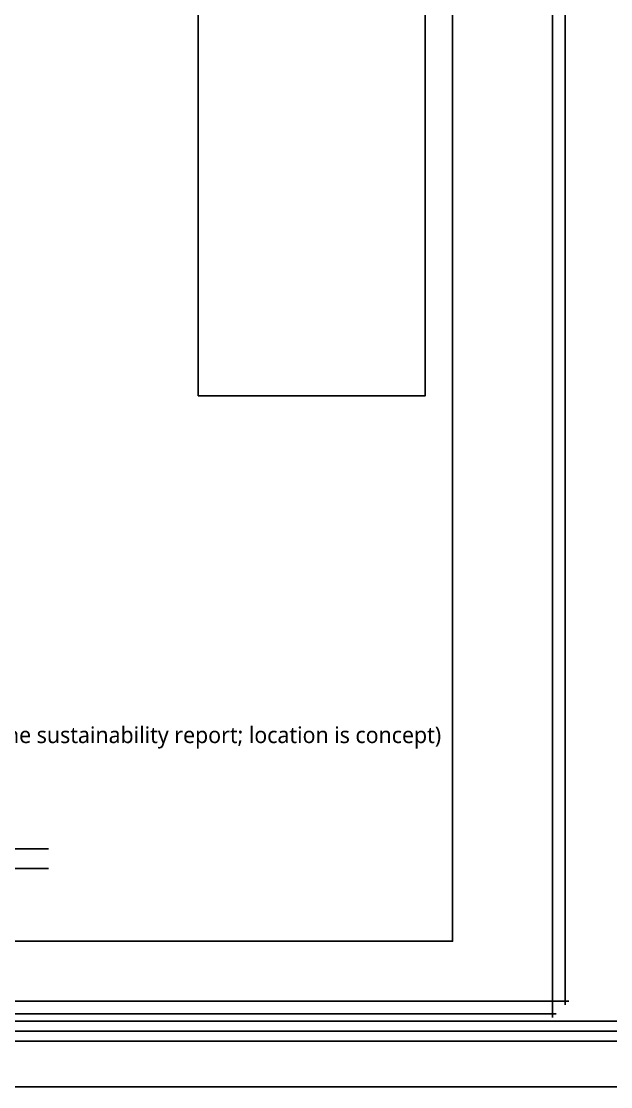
# Model space of a CAD drawing. Header units: metres. Extents: x -1640 to 1560, y -268 to 2338.
# Drawn here: x 3.6 to 68.4, y 1925 to 2042.2 of the extents above; entities that cross this region are included whole.
import ezdxf

# ---------------------------------------------------------------- set-up
doc = ezdxf.new("R2010")
doc.units = ezdxf.units.M
for name, color, linetype in [('1F_SUPPORT', 4, 'Continuous'), ('2F_SUPPORT', 4, 'Continuous'), ('3F_SUPPORT', 4, 'Continuous'), ('4F_SUPPORT', 4, 'Continuous'), ('5F_SUPPORT', 4, 'Continuous'), ('6F_SUPPORT', 4, 'Continuous'), ('7F_SUPPORT', 4, 'Continuous'), ('8F_SUPPORT', 4, 'Continuous'), ('OUTLINE', 7, 'Continuous'), ('UTIL_EXH.ACID_CONCEPT', 4, 'Continuous'), ('UTIL_EXH.ALK_CONCEPT', 5, 'Continuous'), ('UTIL_GAS.BULK_CONCEPT', 2, 'Continuous'), ('UTIL_TEXT', 7, 'Continuous'), ('UTIL_WTR.RAW_CONCEPT', 4, 'Continuous'), ('UTIL_WTR.REUSE_CONCEPT', 5, 'Continuous'), ('UTIL_WW.AA_CONCEPT', 3, 'Continuous'), ('UTIL_WW.F_CONCEPT', 2, 'Continuous'), ('UTIL_WW.ORG_CONCEPT', 4, 'Continuous')]:
    doc.layers.add(name, color=color, linetype=linetype)
doc.styles.add('KO', font='malgun.ttf')

msp = doc.modelspace()

# ---------------------------------------------------------------- linework, layer by layer
at = {"layer": '1F_SUPPORT'}
msp.add_lwpolyline([(23, 2001), (48, 2001), (48, 2082), (23, 2082)], close=True, dxfattribs=at)
at = {"layer": '2F_SUPPORT'}
msp.add_lwpolyline([(23, 2001), (48, 2001), (48, 2082), (23, 2082)], close=True, dxfattribs=at)
at = {"layer": '3F_SUPPORT'}
msp.add_lwpolyline([(23, 2001), (48, 2001), (48, 2082), (23, 2082)], close=True, dxfattribs=at)
at = {"layer": '4F_SUPPORT'}
msp.add_lwpolyline([(23, 2001), (48, 2001), (48, 2082), (23, 2082)], close=True, dxfattribs=at)
at = {"layer": '5F_SUPPORT'}
msp.add_lwpolyline([(23, 2001), (48, 2001), (48, 2082), (23, 2082)], close=True, dxfattribs=at)
at = {"layer": '6F_SUPPORT'}
msp.add_lwpolyline([(23, 2001), (48, 2001), (48, 2082), (23, 2082)], close=True, dxfattribs=at)
at = {"layer": '7F_SUPPORT'}
msp.add_lwpolyline([(23, 2001), (48, 2001), (48, 2082), (23, 2082)], close=True, dxfattribs=at)
at = {"layer": '8F_SUPPORT'}
msp.add_lwpolyline([(23, 2001), (48, 2001), (48, 2082), (23, 2082)], close=True, dxfattribs=at)
at = {"layer": 'OUTLINE'}
msp.add_lwpolyline([(-498, 1941), (51, 1941), (51, 2142), (-498, 2142)], close=True, dxfattribs=at)
at = {"layer": 'UTIL_EXH.ACID_CONCEPT'}
msp.add_line((-458.55, 1949), (6.55, 1949), dxfattribs=at)
at = {"layer": 'UTIL_EXH.ALK_CONCEPT'}
msp.add_line((-458.55, 1951.16), (6.55, 1951.16), dxfattribs=at)
at = {"layer": 'UTIL_GAS.BULK_CONCEPT'}
msp.add_line((-316.5, 1925), (430.5, 1925), dxfattribs=at)
at = {"layer": 'UTIL_WTR.RAW_CONCEPT'}
for p, q in [((62, 1932.6), (62, 2300.4)), ((-209.4, 1933), (62.4, 1933))]:
    msp.add_line(p, q, dxfattribs=at)
at = {"layer": 'UTIL_WTR.REUSE_CONCEPT'}
for p, q in [((63.4, 1934), (63.4, 2300.4)), ((-208, 1934.4), (63.8, 1934.4))]:
    msp.add_line(p, q, dxfattribs=at)
at = {"layer": 'UTIL_WW.AA_CONCEPT'}
msp.add_line((-230.7, 1931.1), (479.4, 1931.1), dxfattribs=at)
at = {"layer": 'UTIL_WW.F_CONCEPT'}
msp.add_line((-231.8, 1930), (478.3, 1930), dxfattribs=at)
at = {"layer": 'UTIL_WW.ORG_CONCEPT'}
msp.add_line((-229.6, 1932.2), (480.5, 1932.2), dxfattribs=at)

# ---------------------------------------------------------------- texts
at = {"layer": 'UTIL_TEXT', "style": 'KO'}
msp.add_text('P1 rooftop RCS (regenerative catalytic system — process-gas abatement, named in the sustainability report; location is concept)', height=1.8, dxfattribs=at).set_placement((-90.5, 1962.8))

doc.saveas('drawing.dxf')
